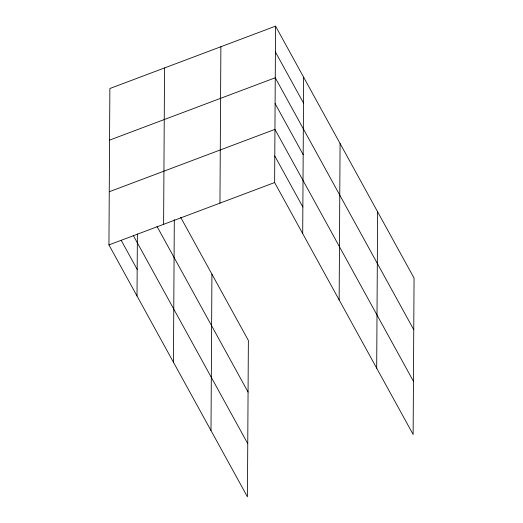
<?xml version="1.0" encoding="UTF-8"?>
<svg xmlns="http://www.w3.org/2000/svg" width="523" height="523" viewBox="0 0 523 523"><rect width="100%" height="100%" fill="white"/><g stroke="black" fill="none" stroke-linecap="round" stroke-linejoin="round"><path stroke-width="0.78" d="M180.644 217.254L248.373 340.453L247.438 496.85L108.941 244.914L109.869 88.518L275.562 26.15L414.059 278.086L413.131 434.482L274.627 182.547L275.562 26.15M137.013 295.985L137.386 233.938M163.614 224.334L164.549 67.938M173.453 362.269L174.303 219.582M210.998 430.566L211.933 274.163M219.954 203.133L220.883 46.73M302.706 233.618L303.634 77.214M339.146 299.901L340.074 143.505M376.691 368.199L377.619 211.795M109.562 140.131L275.255 77.764L413.752 329.693M109.255 191.745L274.948 129.371L413.445 381.306M108.941 244.914L274.627 182.547M275.405 51.954L303.484 103.024M275.098 103.567L303.177 154.638M274.784 155.959L302.863 207.03M157.018 226.459L248.065 392.06M133.43 235.716L247.758 443.674M121.186 240.319L137.17 269.397"/></g></svg>
